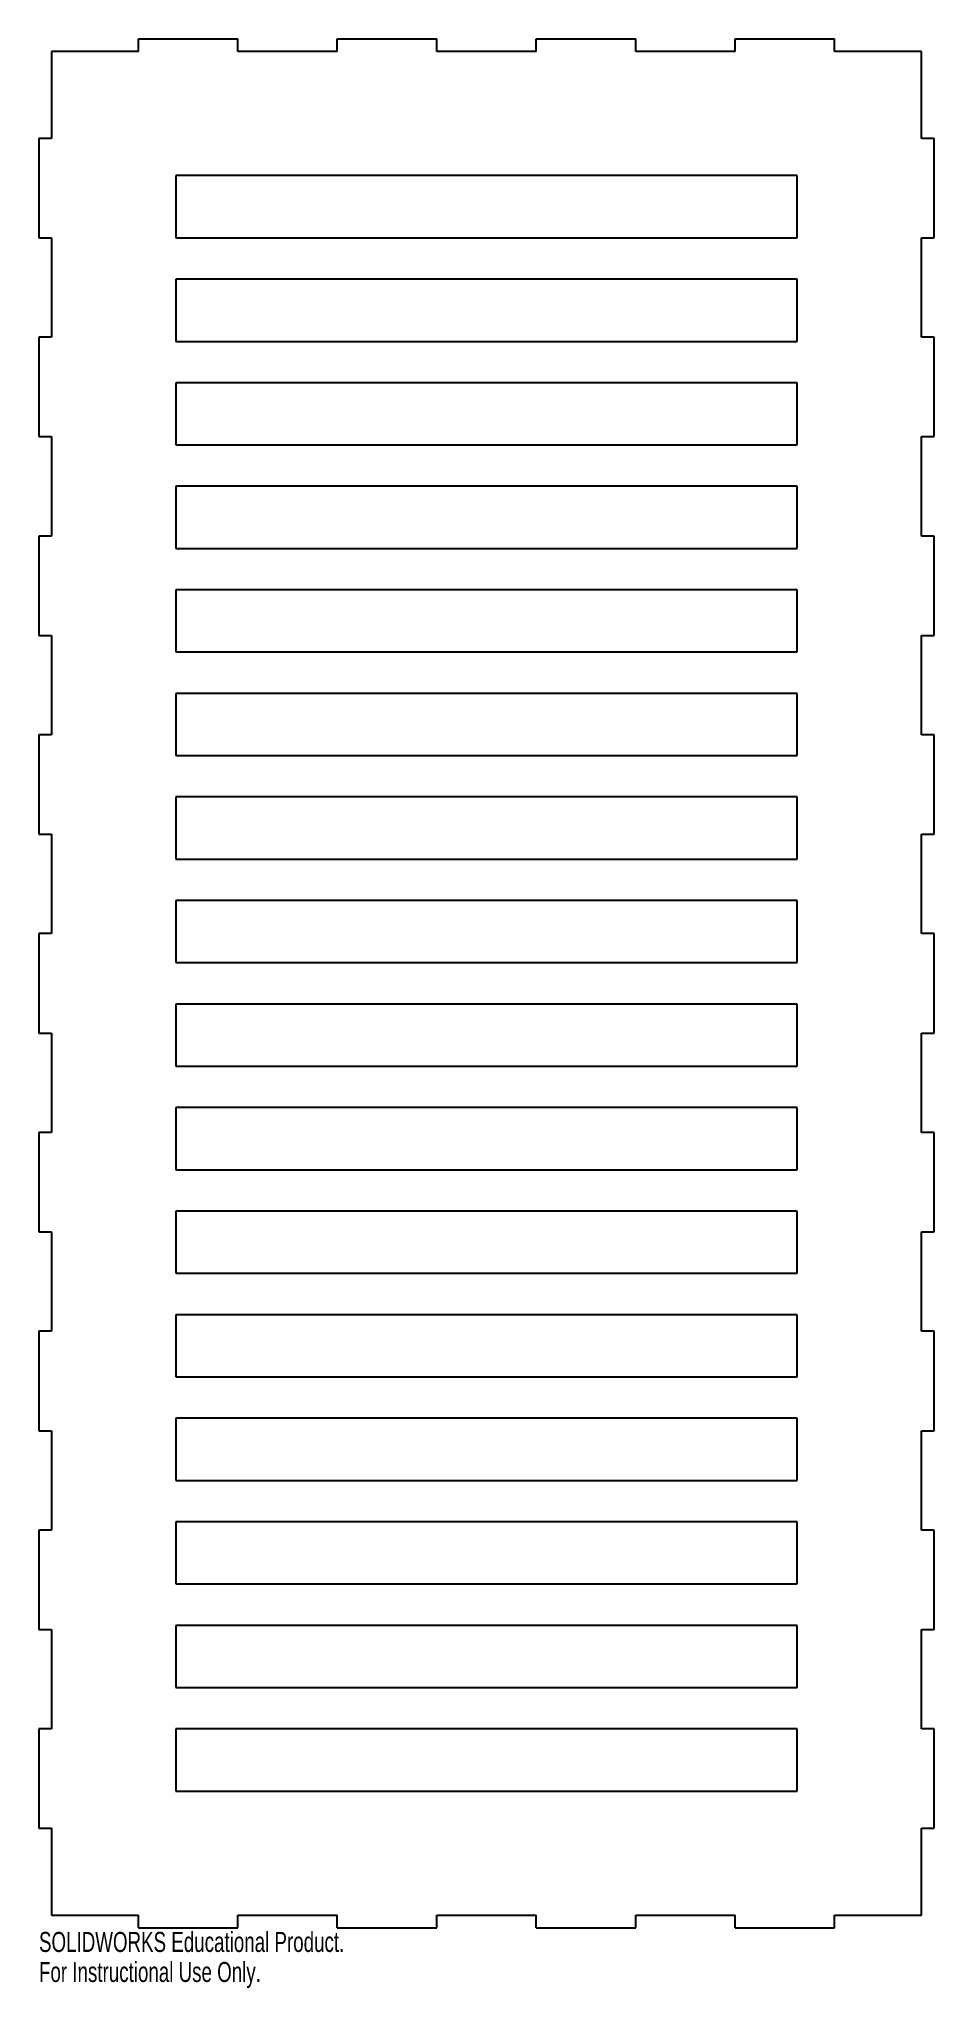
# Model space of a CAD drawing. Header units: millimetres. Extents: x -108 to 108, y -243 to 228.
import ezdxf

# ---------------------------------------------------------------- set-up
doc = ezdxf.new("R2010")
doc.units = ezdxf.units.MM
doc.styles.add('SLDTEXTSTYLE0', font='TXT', dxfattribs={"width": 0.7})

msp = doc.modelspace()

# ---------------------------------------------------------------- linework, layer by layer
at = {"color": 7, "linetype": 'Continuous', "lineweight": 25}
for p, q in [((-84, 228), (-60, 228)), ((-84, 225), (-84, 228)), ((-60, 225), (-60, 228)), ((-36, 228), (-12, 228)), ((-36, 225), (-36, 228)), ((-12, 225), (-12, 228)), ((12, 228), (36, 228)), ((12, 225), (12, 228)), ((36, 225), (36, 228)), ((60, 228), (84, 228)), ((60, 225), (60, 228)), ((84, 225), (84, 228)), ((-84, 225), (-105, 225)), ((-105, 225), (-105, 204)), ((-36, 225), (-60, 225)), ((12, 225), (-12, 225)), ((60, 225), (36, 225)), ((105, 225), (84, 225)), ((105, 204), (105, 225)), ((-105, 204), (-108, 204)), ((-108, 204), (-108, 180)), ((108, 204), (105, 204)), ((108, 180), (108, 204)), ((-75, 195), (-75, 180)), ((75, 195), (-75, 195)), ((75, 180), (75, 195)), ((-108, 180), (-105, 180)), ((-105, 180), (-105, 156)), ((-75, 180), (75, 180)), ((105, 156), (105, 180)), ((105, 180), (108, 180)), ((-75, 170), (-75, 155)), ((75, 170), (-75, 170)), ((75, 155), (75, 170)), ((-105, 156), (-108, 156)), ((-108, 156), (-108, 132)), ((108, 156), (105, 156)), ((108, 132), (108, 156)), ((-75, 155), (75, 155)), ((-75, 145), (-75, 130)), ((75, 145), (-75, 145)), ((75, 130), (75, 145)), ((-108, 132), (-105, 132)), ((-105, 132), (-105, 108)), ((105, 108), (105, 132)), ((105, 132), (108, 132)), ((-75, 130), (75, 130)), ((-75, 120), (-75, 105)), ((75, 120), (-75, 120)), ((75, 105), (75, 120)), ((-105, 108), (-108, 108)), ((-108, 108), (-108, 84)), ((-75, 105), (75, 105)), ((108, 108), (105, 108)), ((108, 84), (108, 108)), ((-75, 95), (-75, 80)), ((75, 95), (-75, 95)), ((75, 80), (75, 95)), ((-108, 84), (-105, 84)), ((-105, 84), (-105, 60)), ((-75, 80), (75, 80)), ((105, 60), (105, 84)), ((105, 84), (108, 84)), ((-75, 70), (-75, 55)), ((75, 70), (-75, 70)), ((75, 55), (75, 70)), ((-105, 60), (-108, 60)), ((-108, 60), (-108, 36)), ((108, 60), (105, 60)), ((108, 36), (108, 60)), ((-75, 55), (75, 55)), ((-75, 45), (-75, 30)), ((75, 45), (-75, 45)), ((75, 30), (75, 45)), ((-108, 36), (-105, 36)), ((-105, 36), (-105, 12)), ((105, 12), (105, 36)), ((105, 36), (108, 36)), ((-75, 30), (75, 30)), ((-75, 20), (-75, 5)), ((75, 20), (-75, 20)), ((75, 5), (75, 20)), ((-105, 12), (-108, 12)), ((-108, 12), (-108, -12)), ((108, 12), (105, 12)), ((108, -12), (108, 12)), ((-75, 5), (75, 5)), ((-75, -5), (-75, -20)), ((75, -5), (-75, -5)), ((75, -20), (75, -5)), ((-108, -12), (-105, -12)), ((-105, -12), (-105, -36)), ((105, -36), (105, -12)), ((105, -12), (108, -12)), ((-75, -20), (75, -20)), ((-75, -30), (-75, -45)), ((75, -30), (-75, -30)), ((75, -45), (75, -30)), ((-105, -36), (-108, -36)), ((-108, -36), (-108, -60)), ((108, -36), (105, -36)), ((108, -60), (108, -36)), ((-75, -45), (75, -45)), ((-75, -55), (-75, -70)), ((75, -55), (-75, -55)), ((75, -70), (75, -55)), ((-108, -60), (-105, -60)), ((-105, -60), (-105, -84)), ((105, -84), (105, -60)), ((105, -60), (108, -60)), ((-75, -70), (75, -70)), ((-105, -84), (-108, -84)), ((-108, -84), (-108, -108)), ((-75, -80), (-75, -95)), ((75, -80), (-75, -80)), ((75, -95), (75, -80)), ((108, -84), (105, -84)), ((108, -108), (108, -84)), ((-75, -95), (75, -95)), ((-108, -108), (-105, -108)), ((-105, -108), (-105, -132)), ((-75, -105), (-75, -120)), ((75, -105), (-75, -105)), ((75, -120), (75, -105)), ((105, -132), (105, -108)), ((105, -108), (108, -108)), ((-75, -120), (75, -120)), ((-75, -130), (-75, -145)), ((75, -130), (-75, -130)), ((75, -145), (75, -130)), ((-105, -132), (-108, -132)), ((-108, -132), (-108, -156)), ((108, -132), (105, -132)), ((108, -156), (108, -132)), ((-75, -145), (75, -145)), ((-75, -155), (-75, -170)), ((75, -155), (-75, -155)), ((75, -170), (75, -155)), ((-108, -156), (-105, -156)), ((-105, -156), (-105, -180)), ((105, -180), (105, -156)), ((105, -156), (108, -156)), ((-75, -170), (75, -170)), ((-105, -180), (-108, -180)), ((-108, -180), (-108, -204)), ((-75, -180), (-75, -195)), ((75, -180), (-75, -180)), ((75, -195), (75, -180)), ((108, -180), (105, -180)), ((108, -204), (108, -180)), ((-75, -195), (75, -195)), ((-108, -204), (-105, -204)), ((-105, -204), (-105, -225)), ((105, -225), (105, -204)), ((105, -204), (108, -204)), ((-105, -225), (-84, -225)), ((-84, -228), (-84, -225)), ((-60, -228), (-60, -225)), ((-60, -225), (-36, -225)), ((-36, -228), (-36, -225)), ((-12, -228), (-12, -225)), ((-12, -225), (12, -225)), ((12, -228), (12, -225)), ((36, -228), (36, -225)), ((36, -225), (60, -225)), ((60, -228), (60, -225)), ((84, -228), (84, -225)), ((84, -225), (105, -225)), ((-84, -228), (-60, -228)), ((-36, -228), (-12, -228)), ((12, -228), (36, -228)), ((60, -228), (84, -228))]:
    msp.add_line(p, q, dxfattribs=at)

# ---------------------------------------------------------------- texts
at = {"color": 7, "linetype": 'Continuous', "char_height": 4.8336, "attachment_point": 1, "style": 'SLDTEXTSTYLE0'}
for s, insert in [('SOLIDWORKS Educational Product.', (-108, -229.02)), ('For Instructional Use Only.', (-108, -236.27))]:
    msp.add_mtext(s, dxfattribs=dict(at, insert=insert))

doc.saveas('drawing.dxf')
